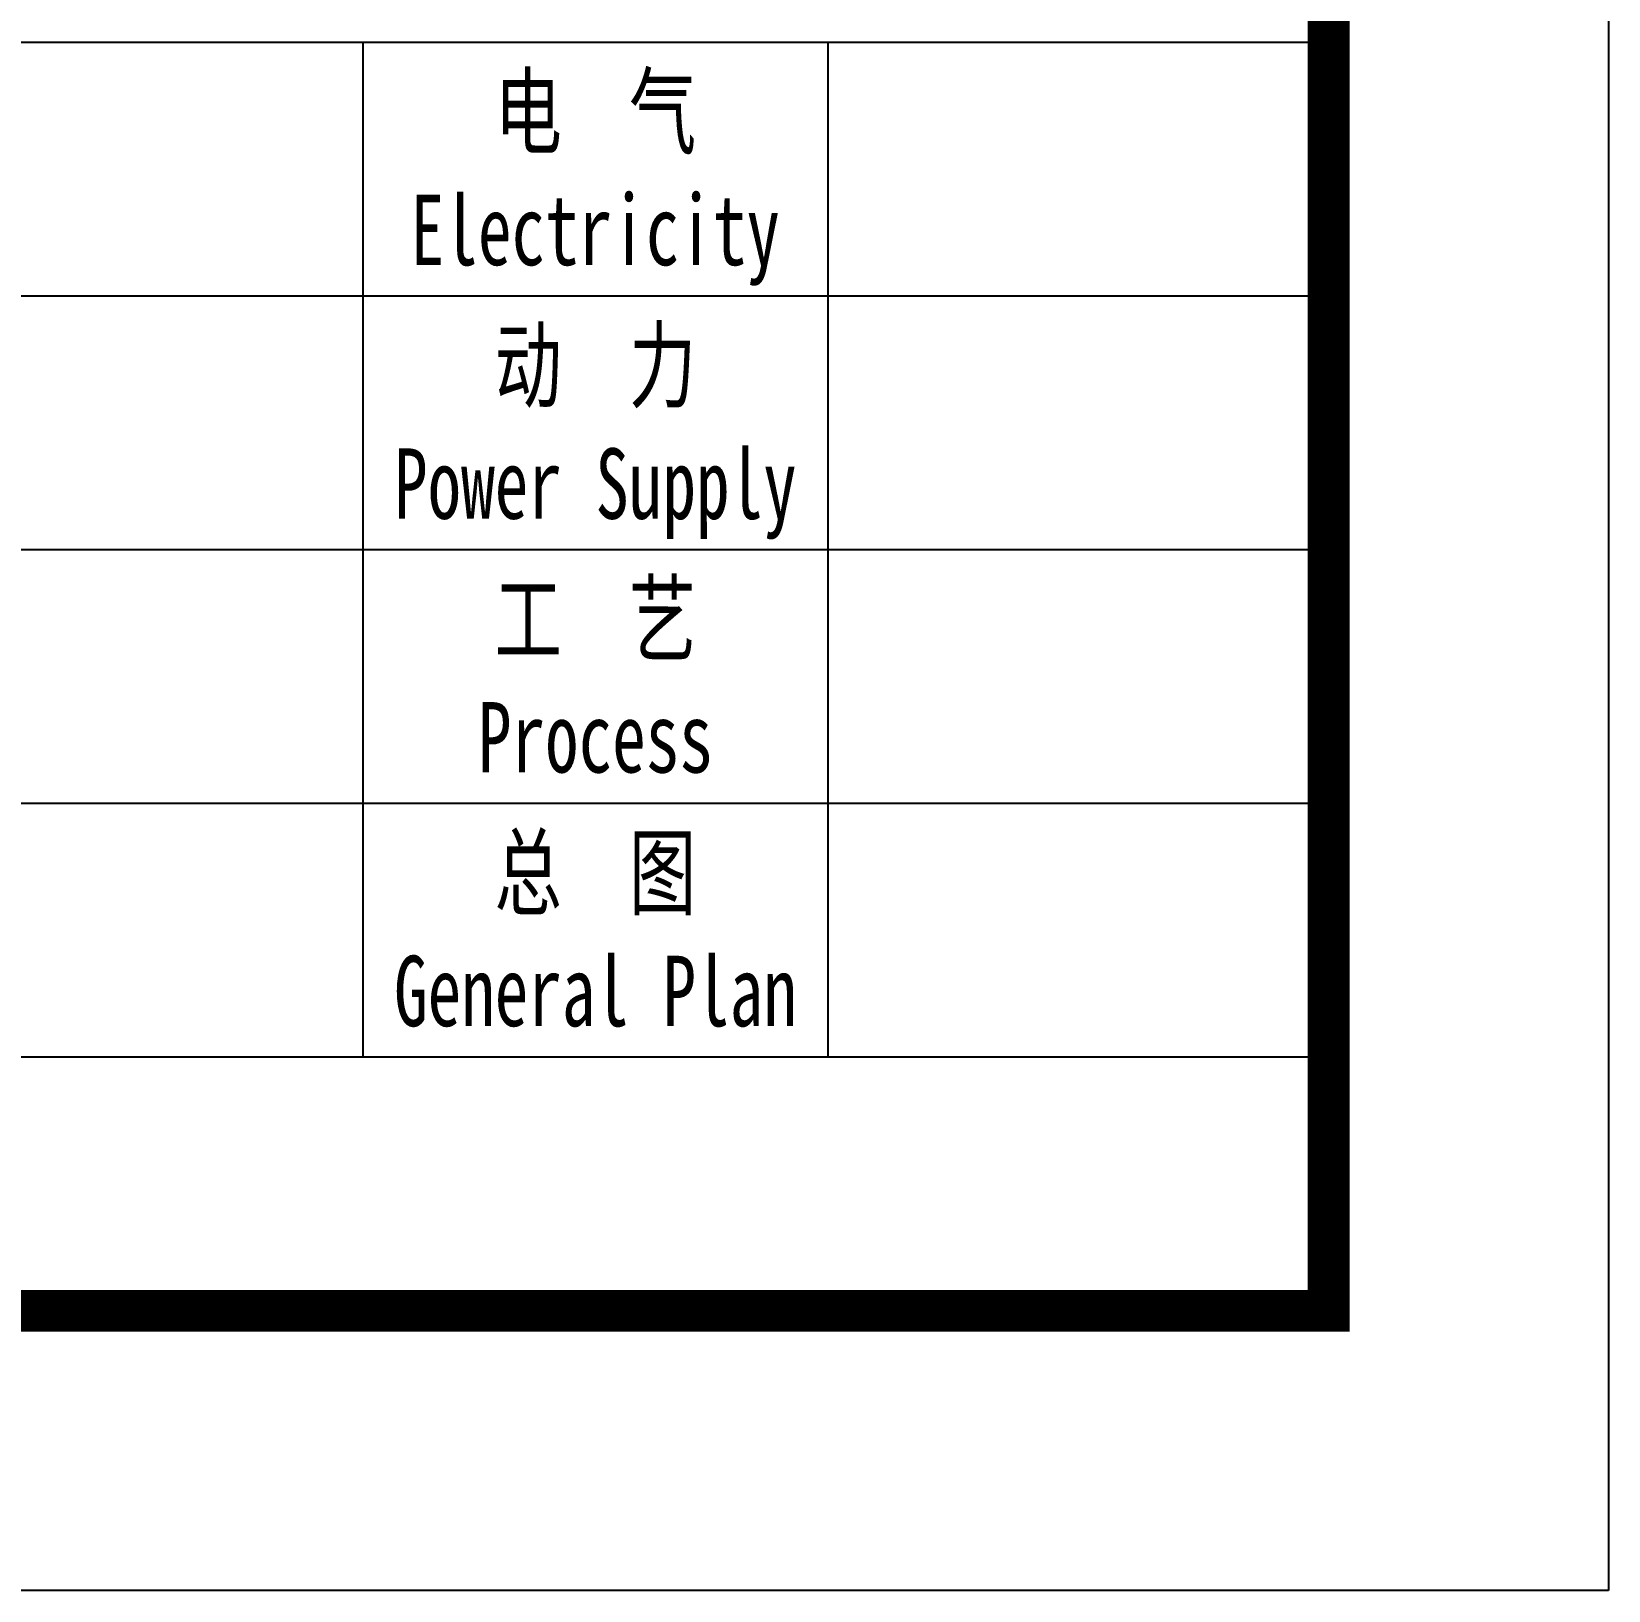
# Model space of a CAD drawing. Extents: x 180850 to 1399066, y 48356 to 327880.
# Drawn here: x 1393086 to 1399066, y 135864 to 141777 of the extents above; entities that cross this region are included whole.
import ezdxf
from ezdxf.enums import TextEntityAlignment as Align

# ---------------------------------------------------------------- set-up
doc = ezdxf.new("R2010")
doc.units = 0
doc.header["$LTSCALE"] = 1000
doc.layers.add('PUB_TITLE', color=4, linetype='Continuous')
doc.styles.add('_gyy_title_ST', font='', dxfattribs={"width": 0.8})
doc.styles.get('_gyy_title_ST').set_extended_font_data('SimSun')

msp = doc.modelspace()

# ---------------------------------------------------------------- linework, layer by layer
at = {"layer": 'PUB_TITLE'}
for p, q in [((1398083.72, 141735.05), (1390600.61, 141735.05)), ((1394342.17, 141735.05), (1394342.17, 137886.59)), ((1396106.04, 141735.05), (1396106.04, 137886.59)), ((1398083.72, 140772.94), (1390600.61, 140772.94)), ((1398083.72, 139810.82), (1390600.61, 139810.82)), ((1398083.72, 138848.71), (1390600.61, 138848.71)), ((1398083.72, 137886.59), (1390600.61, 137886.59))]:
    msp.add_line(p, q, dxfattribs=at)
msp.add_lwpolyline([(1287615.87, 198863.75), (1399065.87, 198863.81), (1399065.87, 135863.88), (1287615.87, 135863.81)], close=True, dxfattribs=at)
at = {"layer": 'PUB_TITLE', "const_width": 159.09}
for points in [[(1290267.38, 136924.42), (1290267.38, 197803.14), (1398005.26, 197803.21), (1398005.26, 136924.48)], [(1390581.03, 197803.21), (1398005.26, 197803.21), (1398005.26, 136924.48), (1390581.03, 136924.48)]]:
    msp.add_lwpolyline(points, close=True, dxfattribs=at)

# ---------------------------------------------------------------- texts
at = {"layer": 'PUB_TITLE', "style": '_gyy_title_ST', "width": 0.7}
for s, height, p in [('电  气', 267.254, (1395224.11, 141339.52)), ('Electricity', 267.2536, (1395224.11, 140890.53)), ('动  力', 267.254, (1395224.11, 140377.4)), ('Power Supply', 267.2536, (1395224.11, 139928.42)), ('工  艺', 267.254, (1395224.11, 139415.29)), ('Process', 267.254, (1395224.11, 138966.3)), ('总  图', 267.254, (1395224.11, 138453.17)), ('General Plan', 267.2536, (1395224.11, 138004.19))]:
    msp.add_text(s, height=height, dxfattribs=at).set_placement(p, align=Align.CENTER)

doc.saveas('drawing.dxf')
